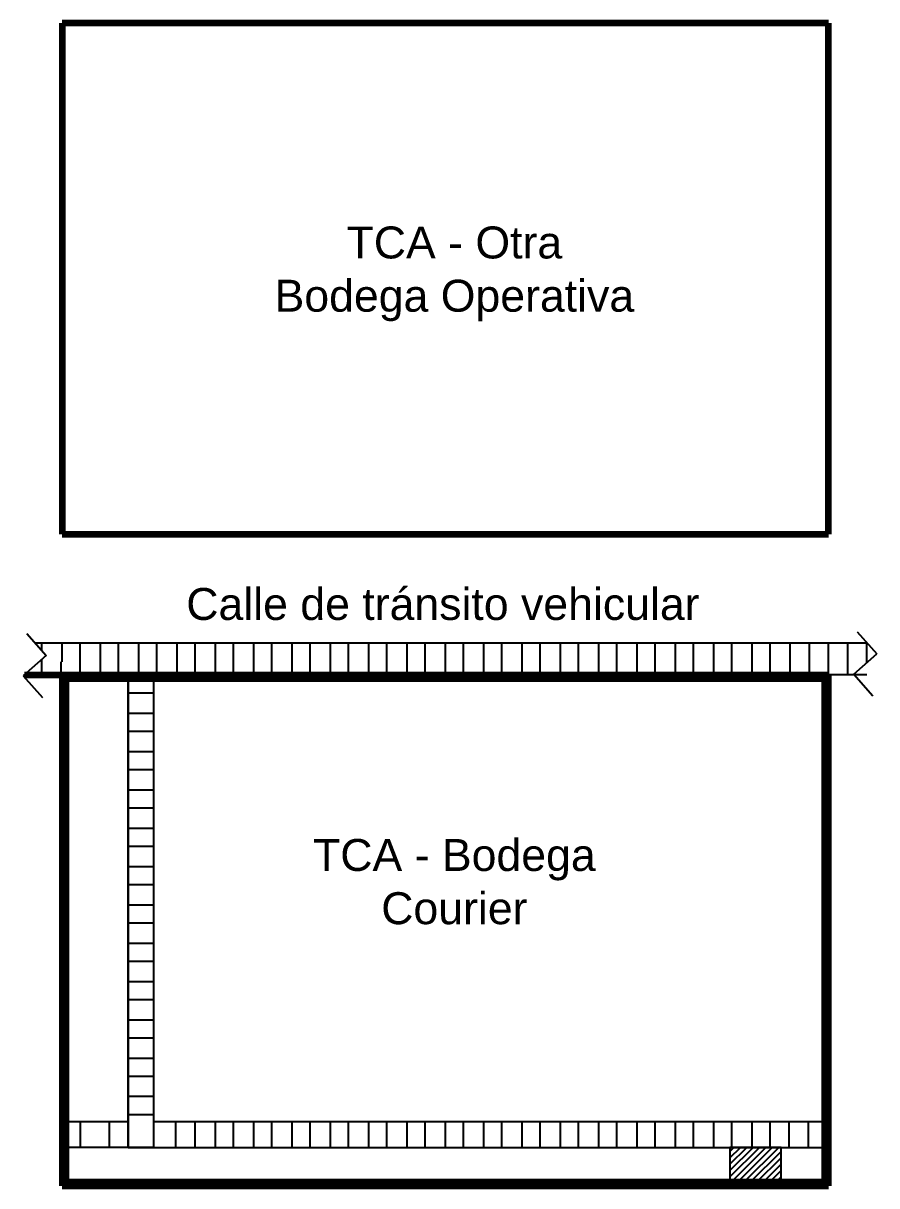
# Model space of a CAD drawing. Header units: millimetres. Extents: x 1591 to 1817, y 987 to 1091.
# Drawn here: x 1590.8 to 1657.6, y 991.4 to 1082.4 of the extents above; entities that cross this region are included whole.
import ezdxf

# ---------------------------------------------------------------- set-up
doc = ezdxf.new("R2010")
doc.units = ezdxf.units.MM
doc.layers.add('.40', color=7, linetype='Continuous', lineweight=100)
doc.layers.add('Mobiliario', color=8, linetype='Continuous')
doc.styles.get("Standard").update_dxf_attribs({"font": 'arial.ttf'})

msp = doc.modelspace()

# ---------------------------------------------------------------- hatches: boundary and pattern name
h = msp.add_hatch(color=256)
h.dxf.hatch_style = 1
h.paths.add_polyline_path([(1602.094, 1031.446), (1597.094, 1031.446), (1597.094, 1031.146), (1602.094, 1031.146)])
h = msp.add_hatch()
h.set_pattern_fill('JIS_WOOD', color=1, scale=0.5)
h.paths.add_polyline_path([(1646.132, 991.746), (1650.132, 991.746), (1650.132, 994.446), (1646.132, 994.446)])

# ---------------------------------------------------------------- linework, layer by layer
at = {"layer": '.40'}
for p, q in [((1653.856, 1082.446), (1593.856, 1082.446)), ((1593.856, 1082.446), (1593.856, 1042.446)), ((1653.856, 1042.446), (1653.856, 1082.446)), ((1593.856, 1042.446), (1653.856, 1042.446)), ((1590.907, 1031.446), (1653.856, 1031.446)), ((1593.856, 1031.446), (1593.856, 991.446)), ((1594.156, 1031.146), (1594.156, 991.746)), ((1594.156, 1031.146), (1653.856, 1031.146)), ((1653.556, 991.446), (1653.556, 1031.446)), ((1653.856, 991.446), (1653.856, 1031.446)), ((1593.856, 991.446), (1653.856, 991.446)), ((1594.156, 991.746), (1653.856, 991.746))]:
    msp.add_line(p, q, dxfattribs=at)
for p, q in [((1591.081, 1034.683), (1592.61, 1032.942)), ((1656.092, 1034.816), (1657.621, 1033.076)), ((1592.266, 1033.334), (1592.266, 1033.946)), ((1593.856, 1032.446), (1593.856, 1033.946)), ((1593.856, 1033.946), (1653.856, 1033.946)), ((1595.266, 1031.446), (1595.266, 1033.946)), ((1596.856, 1031.446), (1596.856, 1033.946)), ((1598.266, 1031.446), (1598.266, 1033.946)), ((1599.856, 1031.446), (1599.856, 1033.946)), ((1601.266, 1031.446), (1601.266, 1033.946)), ((1602.856, 1031.446), (1602.856, 1033.946)), ((1604.266, 1031.446), (1604.266, 1033.946)), ((1605.856, 1031.446), (1605.856, 1033.946)), ((1607.266, 1031.446), (1607.266, 1033.946)), ((1608.856, 1031.446), (1608.856, 1033.946)), ((1592.61, 1032.942), (1590.811, 1031.361)), ((1655.822, 1031.495), (1657.621, 1033.076)), ((1592.266, 1031.446), (1592.266, 1032.64)), ((1593.766, 1031.446), (1593.766, 1032.446)), ((1590.811, 1031.361), (1592.307, 1029.658)), ((1653.856, 1031.446), (1593.856, 1031.446)), ((1599.013, 994.446), (1599.013, 1031.446)), ((1655.822, 1031.495), (1657.318, 1029.791)), ((1599.013, 1030.036), (1601.013, 1030.036)), ((1599.013, 1028.446), (1601.013, 1028.446)), ((1599.013, 1027.036), (1601.013, 1027.036)), ((1599.013, 1025.446), (1601.013, 1025.446)), ((1599.013, 1024.036), (1601.013, 1024.036)), ((1599.013, 1022.446), (1601.013, 1022.446)), ((1599.013, 1021.036), (1601.013, 1021.036)), ((1599.013, 1019.446), (1601.013, 1019.446)), ((1599.013, 1018.036), (1601.013, 1018.036)), ((1599.013, 1016.446), (1601.013, 1016.446)), ((1599.013, 1015.036), (1601.013, 1015.036)), ((1599.013, 1013.446), (1601.013, 1013.446)), ((1599.013, 1012.036), (1601.013, 1012.036)), ((1599.013, 1010.446), (1601.013, 1010.446)), ((1599.013, 1009.036), (1601.013, 1009.036)), ((1599.013, 1007.446), (1601.013, 1007.446)), ((1599.013, 1006.036), (1601.013, 1006.036)), ((1599.013, 1004.446), (1601.013, 1004.446)), ((1599.013, 1003.036), (1601.013, 1003.036)), ((1599.013, 1001.446), (1601.013, 1001.446)), ((1599.013, 1000.036), (1601.013, 1000.036)), ((1599.013, 998.446), (1601.013, 998.446)), ((1599.013, 997.036), (1601.013, 997.036)), ((1599.013, 996.446), (1594.156, 996.446)), ((1595.28, 994.446), (1595.28, 996.446)), ((1597.551, 994.446), (1597.551, 996.446)), ((1602.766, 994.446), (1602.766, 996.446)), ((1604.266, 994.446), (1604.266, 996.446)), ((1605.856, 994.446), (1605.856, 996.446)), ((1607.266, 994.446), (1607.266, 996.446)), ((1608.856, 994.446), (1608.856, 996.446)), ((1610.266, 994.446), (1610.266, 996.446)), ((1611.856, 994.446), (1611.856, 996.446)), ((1613.266, 994.446), (1613.266, 996.446)), ((1614.856, 994.446), (1614.856, 996.446)), ((1616.266, 994.446), (1616.266, 996.446)), ((1617.856, 994.446), (1617.856, 996.446)), ((1619.266, 994.446), (1619.266, 996.446)), ((1620.856, 994.446), (1620.856, 996.446)), ((1622.266, 994.446), (1622.266, 996.446)), ((1623.856, 994.446), (1623.856, 996.446)), ((1625.266, 994.446), (1625.266, 996.446)), ((1626.856, 994.446), (1626.856, 996.446)), ((1628.266, 994.446), (1628.266, 996.446)), ((1629.856, 994.446), (1629.856, 996.446)), ((1631.266, 994.446), (1631.266, 996.446)), ((1632.856, 994.446), (1632.856, 996.446)), ((1634.266, 994.446), (1634.266, 996.446)), ((1635.856, 994.446), (1635.856, 996.446)), ((1637.266, 994.446), (1637.266, 996.446)), ((1638.856, 994.446), (1638.856, 996.446)), ((1640.266, 994.446), (1640.266, 996.446)), ((1641.856, 994.446), (1641.856, 996.446)), ((1643.266, 994.446), (1643.266, 996.446)), ((1644.856, 994.446), (1644.856, 996.446)), ((1646.266, 994.446), (1646.266, 996.446)), ((1647.856, 994.446), (1647.856, 996.446)), ((1649.266, 994.446), (1649.266, 996.446)), ((1650.766, 994.446), (1650.766, 996.446)), ((1652.266, 994.446), (1652.266, 996.446)), ((1599.013, 994.446), (1594.156, 994.446))]:
    msp.add_line(p, q)
for points in [[(1591.728, 1033.946), (1656.856, 1033.946)], [(1656.856, 1031.446), (1593.856, 1031.446)], [(1599.013, 1031.446), (1601.013, 1031.446), (1601.013, 994.446), (1599.013, 994.446), (1599.013, 1031.446)], [(1600.013, 1031.146), (1600.013, 1031.446), (1599.013, 1031.446), (1599.013, 995.446), (1599.013, 994.446), (1653.856, 994.446)], [(1653.856, 994.446), (1653.856, 996.446), (1601.013, 996.446)], [(1650.132, 991.746), (1650.132, 994.446), (1646.132, 994.446), (1646.132, 991.746)], [(1646.132, 991.446), (1650.132, 991.446)]]:
    msp.add_lwpolyline(points)
at = {"layer": 'Mobiliario'}
for p, q in [((1610.266, 1031.446), (1610.266, 1033.946)), ((1611.856, 1031.446), (1611.856, 1033.946)), ((1613.266, 1031.446), (1613.266, 1033.946)), ((1614.856, 1031.446), (1614.856, 1033.946)), ((1616.266, 1031.446), (1616.266, 1033.946)), ((1617.856, 1031.446), (1617.856, 1033.946)), ((1619.266, 1031.446), (1619.266, 1033.946)), ((1620.856, 1031.446), (1620.856, 1033.946)), ((1622.266, 1031.446), (1622.266, 1033.946)), ((1623.856, 1031.446), (1623.856, 1033.946)), ((1625.266, 1031.446), (1625.266, 1033.946)), ((1626.856, 1031.446), (1626.856, 1033.946)), ((1628.266, 1031.446), (1628.266, 1033.946)), ((1629.856, 1031.446), (1629.856, 1033.946)), ((1631.266, 1031.446), (1631.266, 1033.946)), ((1632.856, 1031.446), (1632.856, 1033.946)), ((1634.266, 1031.446), (1634.266, 1033.946)), ((1635.856, 1031.446), (1635.856, 1033.946)), ((1637.266, 1031.446), (1637.266, 1033.946)), ((1638.856, 1031.446), (1638.856, 1033.946)), ((1640.266, 1031.446), (1640.266, 1033.946)), ((1641.856, 1031.446), (1641.856, 1033.946)), ((1643.266, 1031.446), (1643.266, 1033.946)), ((1644.856, 1031.446), (1644.856, 1033.946)), ((1646.266, 1031.446), (1646.266, 1033.946)), ((1647.856, 1031.446), (1647.856, 1033.946)), ((1649.266, 1031.446), (1649.266, 1033.946)), ((1650.856, 1031.446), (1650.856, 1033.946)), ((1652.356, 1031.446), (1652.356, 1033.946)), ((1653.856, 1032.446), (1653.856, 1033.946)), ((1655.356, 1031.446), (1655.356, 1033.946)), ((1656.856, 1032.404), (1656.856, 1033.946)), ((1653.856, 1031.446), (1653.856, 1032.446))]:
    msp.add_line(p, q, dxfattribs=at)

# ---------------------------------------------------------------- texts
at = {"char_height": 2.5, "attachment_point": 1}
for s, insert in [('\\pxqc;TCA - Otra Bodega Operativa  ', (1610.273, 1066.535)), ('\\pxqc;TCA - Bodega Courier', (1610.273, 1018.589))]:
    msp.add_mtext_dynamic_manual_height_columns(s, width=28.56875, gutter_width=12.5, heights=[0], dxfattribs=dict(at, insert=insert))
at = {"layer": 'Mobiliario', "insert": (1603.572, 1038.237), "char_height": 2.5, "attachment_point": 1}
msp.add_mtext_dynamic_manual_height_columns('Calle de tránsito vehicular', width=58.81603, gutter_width=12.5, heights=[0], dxfattribs=at)

doc.saveas('drawing.dxf')
